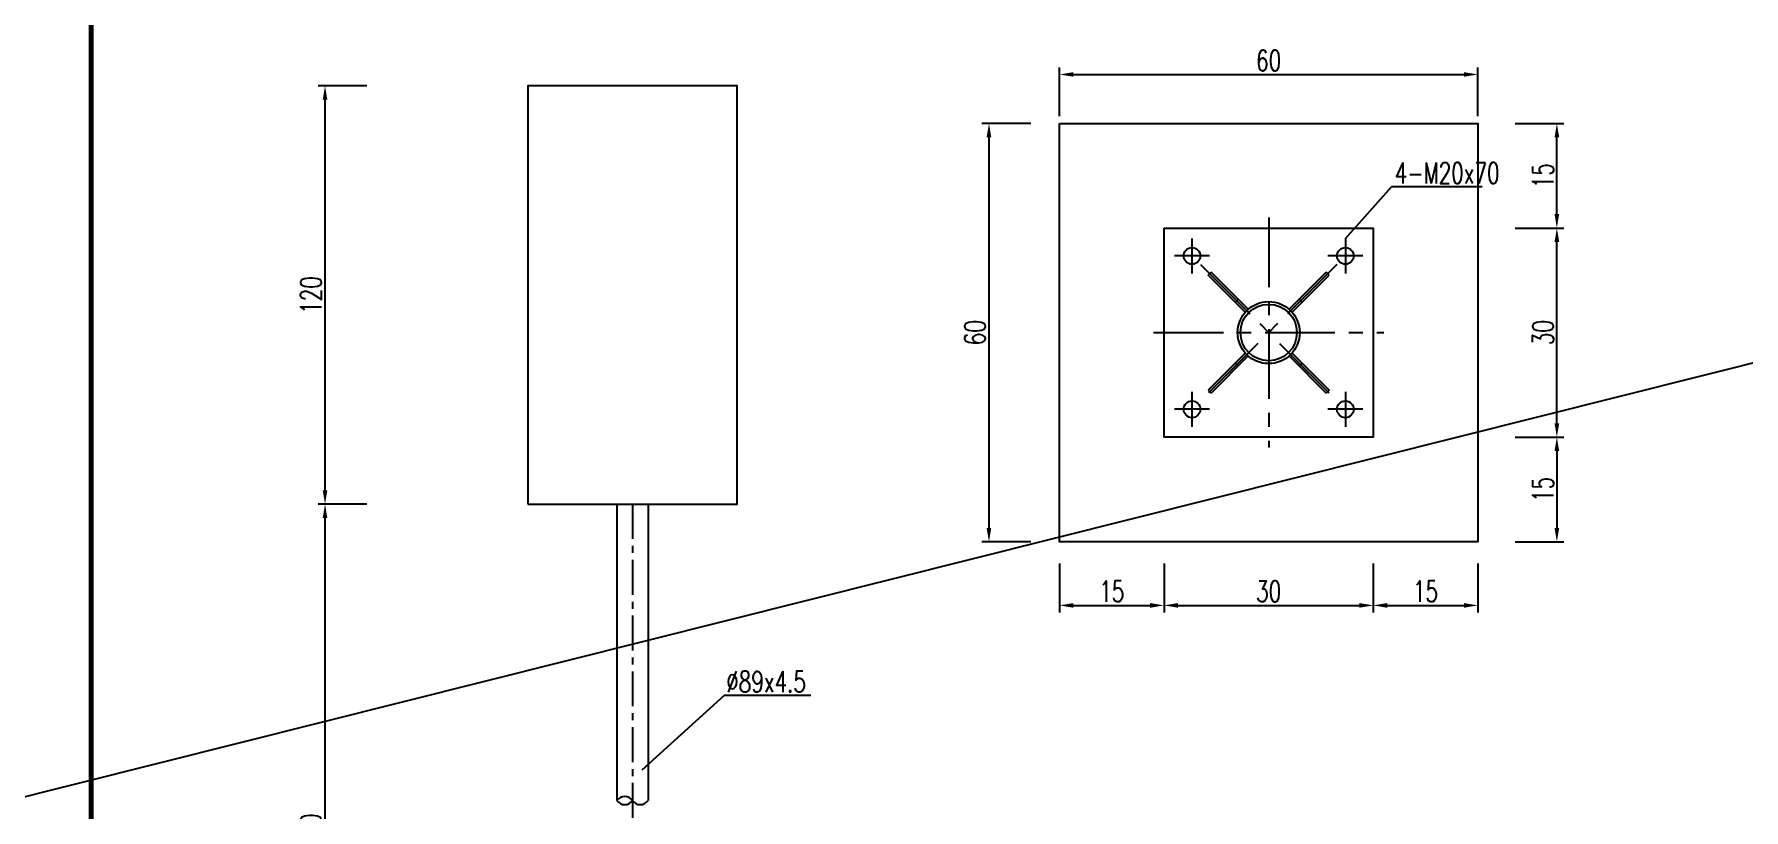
# Model space of a CAD drawing. Extents: x 3598 to 6562, y -9591 to -7828.
# Drawn here: x 5050.4 to 5295.6, y -8534.6 to -8423.4 of the extents above; entities that cross this region are included whole.
import ezdxf
from ezdxf.enums import TextEntityAlignment as Align

# ---------------------------------------------------------------- set-up
doc = ezdxf.new("R2010")
doc.units = 0
doc.header["$LTSCALE"] = 2
doc.header["$PDMODE"] = 32
doc.header["$PDSIZE"] = 0.3
doc.linetypes.add('CENTERX2', pattern=[4, 2.5, -0.5, 0.5, -0.5])
doc.layers.get('DEFPOINTS').update_dxf_attribs({"linetype": 'CONTINUOUS'})
for name, color, linetype in [('3', 3, 'CONTINUOUS'), ('中线', 2, 'CENTERX2'), ('图框', 7, 'CONTINUOUS'), ('尺寸标注', 4, 'CONTINUOUS'), ('文字字符', 7, 'CONTINUOUS'), ('文字符号', 2, 'CONTINUOUS'), ('结构1', 1, 'CONTINUOUS'), ('结构2', 7, 'CONTINUOUS'), ('结构3', 1, 'CONTINUOUS')]:
    doc.layers.add(name, color=color, linetype=linetype)
doc.styles.get("Standard").update_dxf_attribs({"font": 'simplex1.shx', "width": 0.7, "bigfont": 'hztxt.shx'})
doc.dimstyles.new('1：10', dxfattribs={"dimtxt": 3, "dimasz": 2, "dimexe": 1, "dimexo": 1, "dimgap": 0.5, "dimtad": 1, "dimrnd": 0.0095, "dimdsep": 46, "dimtxsty": 'Standard', "dimcen": 0.05, "dimclrt": 256, "dimadec": 0, "dimazin": 0, "dimtfac": 1, "dimtix": 1, "dimtmove": 2, "dimatfit": 3, "dimfxl": 0, "dimtolj": 1, "dimtzin": 0, "dimarcsym": 0})
doc.dimstyles.new('比例1：200', dxfattribs={"dimtxt": 3, "dimasz": 2, "dimexe": 1, "dimexo": 1, "dimgap": 0.5, "dimtad": 1, "dimlfac": 2, "dimzin": 13, "dimdsep": 46, "dimtxsty": 'Standard', "dimcen": -0.09, "dimclrd": 256, "dimclre": 256, "dimclrt": 256, "dimaunit": 1, "dimadec": 0, "dimazin": 0, "dimtfac": 0.0005, "dimtix": 1, "dimtmove": 2, "dimatfit": 3, "dimfxl": 0, "dimtolj": 1, "dimtzin": 13, "dimarcsym": 0})

# ---------------------------------------------------------------- blocks, each defined once
blk = doc.blocks.new('*D227')
at = {"layer": 'DEFPOINTS', "color": 0, "linetype": 'Continuous'}
for p in [(5092.07, -8490.77), (5136.18, -8490.77), (5121.18, -8585)]:
    blk.add_point(p, dxfattribs=at)
at = {"layer": '尺寸标注', "linetype": 'Continuous', "lineweight": -2}
for p, q in [((5098.07, -8490.77), (5091.07, -8490.77)), ((5092.07, -8583), (5092.07, -8492.77)), ((5098.07, -8585), (5091.07, -8585))]:
    blk.add_line(p, q, dxfattribs=at)
at = {"layer": '尺寸标注', "linetype": 'Continuous'}
for points in [[(5091.74, -8492.77), (5092.41, -8492.77), (5092.07, -8490.77)], [(5091.74, -8583), (5092.41, -8583), (5092.07, -8585)]]:
    blk.add_solid(points, dxfattribs=at)
at = {"layer": '尺寸标注', "linetype": 'Continuous', "insert": (5090.07, -8537.88), "char_height": 3, "attachment_point": 5, "rotation": 90}
blk.add_mtext('\\A1;250', dxfattribs=at)
blk = doc.blocks.new('*D228')
at = {"layer": 'DEFPOINTS', "color": 0, "linetype": 'Continuous'}
for p in [(5092.07, -8430.77), (5136.18, -8430.77), (5136.18, -8490.77)]:
    blk.add_point(p, dxfattribs=at)
at = {"layer": '尺寸标注', "linetype": 'Continuous', "lineweight": -2}
for p, q in [((5098.07, -8430.77), (5091.07, -8430.77)), ((5092.07, -8488.77), (5092.07, -8432.77)), ((5098.07, -8490.77), (5091.07, -8490.77))]:
    blk.add_line(p, q, dxfattribs=at)
at = {"layer": '尺寸标注', "linetype": 'Continuous'}
for points in [[(5091.74, -8432.77), (5092.41, -8432.77), (5092.07, -8430.77)], [(5091.74, -8488.77), (5092.41, -8488.77), (5092.07, -8490.77)]]:
    blk.add_solid(points, dxfattribs=at)
at = {"layer": '尺寸标注', "linetype": 'Continuous', "insert": (5090.07, -8460.77), "char_height": 3, "attachment_point": 5, "rotation": 90}
blk.add_mtext('\\A1;120', dxfattribs=at)
blk = doc.blocks.new('*D218')
at = {"layer": 'DEFPOINTS', "color": 0, "linetype": 'Continuous'}
for p in [(5212.43, -8481.17), (5197.43, -8496.17), (5212.43, -8505.29)]:
    blk.add_point(p, dxfattribs=at)
at = {"layer": '尺寸标注', "color": 0, "linetype": 'Continuous', "lineweight": -2}
for p, q in [((5197.43, -8499.29), (5197.43, -8506.29)), ((5212.43, -8499.29), (5212.43, -8506.29)), ((5199.43, -8505.29), (5210.43, -8505.29))]:
    blk.add_line(p, q, dxfattribs=at)
at = {"layer": '尺寸标注', "color": 0, "linetype": 'Continuous'}
for points in [[(5199.43, -8504.96), (5199.43, -8505.63), (5197.43, -8505.29)], [(5210.43, -8504.96), (5210.43, -8505.63), (5212.43, -8505.29)]]:
    blk.add_solid(points, dxfattribs=at)
at = {"layer": '尺寸标注', "linetype": 'Continuous', "insert": (5204.93, -8503.29), "char_height": 3, "attachment_point": 5}
blk.add_mtext('\\A1;15', dxfattribs=at)
blk = doc.blocks.new('*D219')
at = {"layer": 'DEFPOINTS', "color": 0, "linetype": 'Continuous'}
for p in [(5212.43, -8481.17), (5242.43, -8481.17), (5242.43, -8505.29)]:
    blk.add_point(p, dxfattribs=at)
at = {"layer": '尺寸标注', "color": 0, "linetype": 'Continuous', "lineweight": -2}
for p, q in [((5212.43, -8499.29), (5212.43, -8506.29)), ((5242.43, -8499.29), (5242.43, -8506.29)), ((5214.43, -8505.29), (5240.43, -8505.29))]:
    blk.add_line(p, q, dxfattribs=at)
at = {"layer": '尺寸标注', "color": 0, "linetype": 'Continuous'}
for points in [[(5214.43, -8504.96), (5214.43, -8505.63), (5212.43, -8505.29)], [(5240.43, -8504.96), (5240.43, -8505.63), (5242.43, -8505.29)]]:
    blk.add_solid(points, dxfattribs=at)
at = {"layer": '尺寸标注', "linetype": 'Continuous', "insert": (5227.43, -8503.29), "char_height": 3, "attachment_point": 5}
blk.add_mtext('\\A1;30', dxfattribs=at)
blk = doc.blocks.new('*D220')
at = {"layer": 'DEFPOINTS', "color": 0, "linetype": 'Continuous'}
for p in [(5242.43, -8481.17), (5257.43, -8481.17), (5257.43, -8505.29)]:
    blk.add_point(p, dxfattribs=at)
at = {"layer": '尺寸标注', "color": 0, "linetype": 'Continuous', "lineweight": -2}
for p, q in [((5242.43, -8499.29), (5242.43, -8506.29)), ((5257.43, -8499.29), (5257.43, -8506.29)), ((5244.43, -8505.29), (5255.43, -8505.29))]:
    blk.add_line(p, q, dxfattribs=at)
at = {"layer": '尺寸标注', "color": 0, "linetype": 'Continuous'}
for points in [[(5244.43, -8504.96), (5244.43, -8505.63), (5242.43, -8505.29)], [(5255.43, -8504.96), (5255.43, -8505.63), (5257.43, -8505.29)]]:
    blk.add_solid(points, dxfattribs=at)
at = {"layer": '尺寸标注', "linetype": 'Continuous', "insert": (5249.93, -8503.29), "char_height": 3, "attachment_point": 5}
blk.add_mtext('\\A1;15', dxfattribs=at)
blk = doc.blocks.new('*D221')
at = {"layer": 'DEFPOINTS', "color": 0, "linetype": 'Continuous'}
for p in [(5242.43, -8481.17), (5242.43, -8496.17), (5268.77, -8496.17)]:
    blk.add_point(p, dxfattribs=at)
at = {"layer": '尺寸标注', "color": 0, "linetype": 'Continuous', "lineweight": -2}
for p, q in [((5262.77, -8481.17), (5269.77, -8481.17)), ((5268.77, -8483.17), (5268.77, -8494.17)), ((5262.77, -8496.17), (5269.77, -8496.17))]:
    blk.add_line(p, q, dxfattribs=at)
at = {"layer": '尺寸标注', "color": 0, "linetype": 'Continuous'}
for points in [[(5268.44, -8483.17), (5269.11, -8483.17), (5268.77, -8481.17)], [(5268.44, -8494.17), (5269.11, -8494.17), (5268.77, -8496.17)]]:
    blk.add_solid(points, dxfattribs=at)
at = {"layer": '尺寸标注', "linetype": 'Continuous', "insert": (5266.77, -8488.67), "char_height": 3, "attachment_point": 5, "rotation": 90}
blk.add_mtext('\\A1;15', dxfattribs=at)
blk = doc.blocks.new('*D222')
at = {"layer": 'DEFPOINTS', "color": 0, "linetype": 'Continuous'}
for p in [(5242.43, -8451.17), (5268.77, -8451.17), (5242.43, -8481.17)]:
    blk.add_point(p, dxfattribs=at)
at = {"layer": '尺寸标注', "color": 0, "linetype": 'Continuous', "lineweight": -2}
for p, q in [((5262.77, -8451.17), (5269.77, -8451.17)), ((5268.77, -8479.17), (5268.77, -8453.17)), ((5262.77, -8481.17), (5269.77, -8481.17))]:
    blk.add_line(p, q, dxfattribs=at)
at = {"layer": '尺寸标注', "color": 0, "linetype": 'Continuous'}
for points in [[(5268.44, -8453.17), (5269.11, -8453.17), (5268.77, -8451.17)], [(5268.44, -8479.17), (5269.11, -8479.17), (5268.77, -8481.17)]]:
    blk.add_solid(points, dxfattribs=at)
at = {"layer": '尺寸标注', "linetype": 'Continuous', "insert": (5266.77, -8466.17), "char_height": 3, "attachment_point": 5, "rotation": 90}
blk.add_mtext('\\A1;30', dxfattribs=at)
blk = doc.blocks.new('*D223')
at = {"layer": 'DEFPOINTS', "color": 0, "linetype": 'Continuous'}
for p in [(5242.43, -8436.17), (5268.77, -8436.17), (5242.43, -8451.17)]:
    blk.add_point(p, dxfattribs=at)
at = {"layer": '尺寸标注', "color": 0, "linetype": 'Continuous', "lineweight": -2}
for p, q in [((5262.77, -8436.17), (5269.77, -8436.17)), ((5268.77, -8449.17), (5268.77, -8438.17)), ((5262.77, -8451.17), (5269.77, -8451.17))]:
    blk.add_line(p, q, dxfattribs=at)
at = {"layer": '尺寸标注', "color": 0, "linetype": 'Continuous'}
for points in [[(5268.44, -8438.17), (5269.11, -8438.17), (5268.77, -8436.17)], [(5268.44, -8449.17), (5269.11, -8449.17), (5268.77, -8451.17)]]:
    blk.add_solid(points, dxfattribs=at)
at = {"layer": '尺寸标注', "linetype": 'Continuous', "insert": (5266.77, -8443.67), "char_height": 3, "attachment_point": 5, "rotation": 90}
blk.add_mtext('\\A1;15', dxfattribs=at)
blk = doc.blocks.new('*D224')
at = {"layer": 'DEFPOINTS', "color": 0, "linetype": 'Continuous'}
for p in [(5257.43, -8429.14), (5197.43, -8436.17), (5257.43, -8436.17)]:
    blk.add_point(p, dxfattribs=at)
at = {"layer": '尺寸标注', "color": 0, "linetype": 'Continuous', "lineweight": -2}
for p, q in [((5197.43, -8435.14), (5197.43, -8428.14)), ((5257.43, -8435.14), (5257.43, -8428.14)), ((5199.43, -8429.14), (5255.43, -8429.14))]:
    blk.add_line(p, q, dxfattribs=at)
at = {"layer": '尺寸标注', "color": 0, "linetype": 'Continuous'}
for points in [[(5199.43, -8428.81), (5199.43, -8429.47), (5197.43, -8429.14)], [(5255.43, -8428.81), (5255.43, -8429.47), (5257.43, -8429.14)]]:
    blk.add_solid(points, dxfattribs=at)
at = {"layer": '尺寸标注', "linetype": 'Continuous', "insert": (5227.43, -8427.14), "char_height": 3, "attachment_point": 5}
blk.add_mtext('\\A1;60', dxfattribs=at)
blk = doc.blocks.new('*D225')
at = {"layer": 'DEFPOINTS', "color": 0, "linetype": 'Continuous'}
for p in [(5197.43, -8436.17), (5187.31, -8496.17), (5197.43, -8496.17)]:
    blk.add_point(p, dxfattribs=at)
at = {"layer": '尺寸标注', "color": 0, "linetype": 'Continuous', "lineweight": -2}
for p, q in [((5193.31, -8436.17), (5186.31, -8436.17)), ((5187.31, -8438.17), (5187.31, -8494.17)), ((5193.31, -8496.17), (5186.31, -8496.17))]:
    blk.add_line(p, q, dxfattribs=at)
at = {"layer": '尺寸标注', "color": 0, "linetype": 'Continuous'}
for points in [[(5186.97, -8438.17), (5187.64, -8438.17), (5187.31, -8436.17)], [(5186.97, -8494.17), (5187.64, -8494.17), (5187.31, -8496.17)]]:
    blk.add_solid(points, dxfattribs=at)
at = {"layer": '尺寸标注', "linetype": 'Continuous', "insert": (5185.31, -8466.17), "char_height": 3, "attachment_point": 5, "rotation": 90}
blk.add_mtext('\\A1;60', dxfattribs=at)

msp = doc.modelspace()

# ---------------------------------------------------------------- linework, layer by layer
at = {"layer": '中线', "ltscale": 2}
for p, q in [((5227.4313, -8449.6694), (5227.4313, -8482.6694)), ((5216.4313, -8452.6694), (5216.4313, -8457.6694)), ((5238.4313, -8452.6694), (5238.4313, -8457.6694)), ((5218.9313, -8455.1694), (5213.9313, -8455.1694)), ((5240.9313, -8455.1694), (5235.9313, -8455.1694)), ((5237.2032, -8456.3975), (5217.6593, -8475.9414)), ((5217.6593, -8456.3975), (5237.2032, -8475.9414)), ((5210.9313, -8466.1694), (5243.9313, -8466.1694)), ((5216.4313, -8474.6694), (5216.4313, -8479.6694)), ((5238.4313, -8474.6694), (5238.4313, -8479.6694)), ((5218.9313, -8477.1694), (5213.9313, -8477.1694)), ((5240.9313, -8477.1694), (5235.9313, -8477.1694))]:
    msp.add_line(p, q, dxfattribs=at)
at = {"layer": '中线'}
msp.add_line((5136.1777, -8490.7659), (5136.1777, -8584.9967), dxfattribs=at)
at = {"layer": '图框', "const_width": 0.7}
msp.add_lwpolyline([(5438.5275, -8407.3182), (5058.5275, -8407.3182), (5058.5275, -8684.3182), (5438.5275, -8684.3182), (5438.5275, -8407.3182)], dxfattribs=at)
at = {"layer": '尺寸标注', "linetype": 'Continuous'}
msp.add_line((3598.1061, -8897.0511), (6050.4462, -8281.2676), dxfattribs=at)
at = {"layer": '文字符号'}
for p, q in [((5238.4313, -8452.6694), (5245.06, -8445.2811)), ((5258.0719, -8445.2811), (5245.06, -8445.2811)), ((5149.3362, -8518.222), (5137.5057, -8528.9309)), ((5161.7544, -8518.222), (5149.3362, -8518.222))]:
    msp.add_line(p, q, dxfattribs=at)
at = {"layer": '结构1'}
for points in [[(5197.4313, -8436.1694), (5257.4313, -8436.1694), (5257.4313, -8496.1694), (5197.4313, -8496.1694)], [(5212.4313, -8451.1694), (5242.4313, -8451.1694), (5242.4313, -8481.1694), (5212.4313, -8481.1694)]]:
    msp.add_lwpolyline(points, close=True, dxfattribs=at)
at = {"layer": '结构2'}
for p, q in [((5218.7692, -8457.9316), (5219.1935, -8457.5074)), ((5224.0797, -8463.2421), (5218.7692, -8457.9316)), ((5224.5039, -8462.8178), (5219.1935, -8457.5074)), ((5230.3586, -8462.8178), (5235.6691, -8457.5074)), ((5230.7829, -8463.2421), (5236.0933, -8457.9316)), ((5236.0933, -8457.9316), (5235.6691, -8457.5074)), ((5222.6499, -8461.8123), (5223.0742, -8461.3881)), ((5232.2126, -8461.8123), (5231.7884, -8461.3881)), ((5224.0797, -8469.0968), (5218.7692, -8474.4072)), ((5224.5039, -8469.521), (5219.1935, -8474.8315)), ((5230.3586, -8469.521), (5235.6691, -8474.8315)), ((5230.7829, -8469.0968), (5236.0933, -8474.4072)), ((5222.6499, -8470.5265), (5223.0742, -8470.9508)), ((5232.2126, -8470.5265), (5231.7884, -8470.9508)), ((5218.7692, -8474.4072), (5219.1935, -8474.8315)), ((5236.0933, -8474.4072), (5235.6691, -8474.8315))]:
    msp.add_line(p, q, dxfattribs=at)
for centre, radius in [((5216.4313, -8455.1694), 1.2), ((5238.4313, -8455.1694), 1.2), ((5227.4313, -8466.1694), 4.45), ((5227.4313, -8466.1694), 4.05), ((5216.4313, -8477.1694), 1.2), ((5238.4313, -8477.1694), 1.2)]:
    msp.add_circle(centre, radius, dxfattribs=at)
for centre, start, end in [((5135.0652, -8534.0312), 34.103991, 145.896009), ((5135.0652, -8532.5246), 214.103991, 325.896009), ((5137.2902, -8532.5246), 214.103991, 325.896009)]:
    msp.add_arc(centre, 1.3436, start, end, dxfattribs=at)
at = {"layer": '结构3'}
for p, q in [((5133.9527, -8490.7651), (5133.9527, -8533.2779)), ((5138.4027, -8490.7651), (5138.4027, -8533.2779))]:
    msp.add_line(p, q, dxfattribs=at)
msp.add_lwpolyline([(5121.1777, -8490.7659), (5151.1777, -8490.7649), (5151.1777, -8430.7659), (5121.1777, -8430.7659)], close=True, dxfattribs=at)

# ---------------------------------------------------------------- texts
at = {"layer": '3', "color": 7, "width": 0.7}
msp.add_text('4-M20x70', height=3, dxfattribs=at).set_placement((5245.5144, -8444.7696))
at = {"layer": '文字字符', "color": 7, "linetype": 'Continuous', "width": 0.7}
msp.add_text('%%C89x4.5', height=3, dxfattribs=at).set_placement((5155.3343, -8516.2441), align=Align.MIDDLE_CENTER)

# ---------------------------------------------------------------- dimensions: what is measured, and where the dimension line sits
at = {"layer": '尺寸标注', "linetype": 'Continuous'}
for base, p1, p2, picture, middle in [((5257.4313, -8429.1393), (5197.4313, -8436.1694), (5257.4313, -8436.1694), '*D224', (5227.4313, -8427.1393)), ((5212.4313, -8505.2935), (5197.4313, -8496.1694), (5212.4313, -8481.1694), '*D218', (5204.9313, -8503.2935)), ((5242.4313, -8505.2935), (5212.4313, -8481.1694), (5242.4313, -8481.1694), '*D219', (5227.4313, -8503.2935)), ((5257.4313, -8505.2935), (5242.4313, -8481.1694), (5257.4313, -8481.1694), '*D220', (5249.9313, -8503.2935))]:
    dim = msp.add_linear_dim(base=base, p1=p1, p2=p2, dimstyle='1：10', dxfattribs=at)
    dim.commit()
    dim.dimension.update_dxf_attribs({"geometry": picture, "text_midpoint": middle})
for base, p1, p2, dimstyle, picture, middle in [((5092.0741, -8430.7659), (5136.1777, -8490.7659), (5136.1777, -8430.7659), '比例1：200', '*D228', (5090.0741, -8460.7659)), ((5187.3063, -8496.1694), (5197.4313, -8436.1694), (5197.4313, -8496.1694), '1：10', '*D225', (5185.3063, -8466.1694)), ((5268.7737, -8436.1694), (5242.4313, -8451.1694), (5242.4313, -8436.1694), '1：10', '*D223', (5266.7737, -8443.6694)), ((5268.7737, -8451.1694), (5242.4313, -8481.1694), (5242.4313, -8451.1694), '1：10', '*D222', (5266.7737, -8466.1694)), ((5268.7737, -8496.1694), (5242.4313, -8481.1694), (5242.4313, -8496.1694), '1：10', '*D221', (5266.7737, -8488.6694))]:
    dim = msp.add_linear_dim(base=base, p1=p1, p2=p2, angle=90, dimstyle=dimstyle, dxfattribs=at)
    dim.commit()
    dim.dimension.update_dxf_attribs({"geometry": picture, "text_midpoint": middle})
dim = msp.add_linear_dim(base=(5092.0741, -8490.7659), p1=(5121.1777, -8584.9967), p2=(5136.1777, -8490.7659), angle=90, text='250', dimstyle='比例1：200', override={"dimtxsty": 'Standard'}, dxfattribs=at)
dim.commit()
dim.dimension.update_dxf_attribs({"geometry": '*D227', "text_midpoint": (5090.0741, -8537.8813)})

doc.saveas('drawing.dxf')
